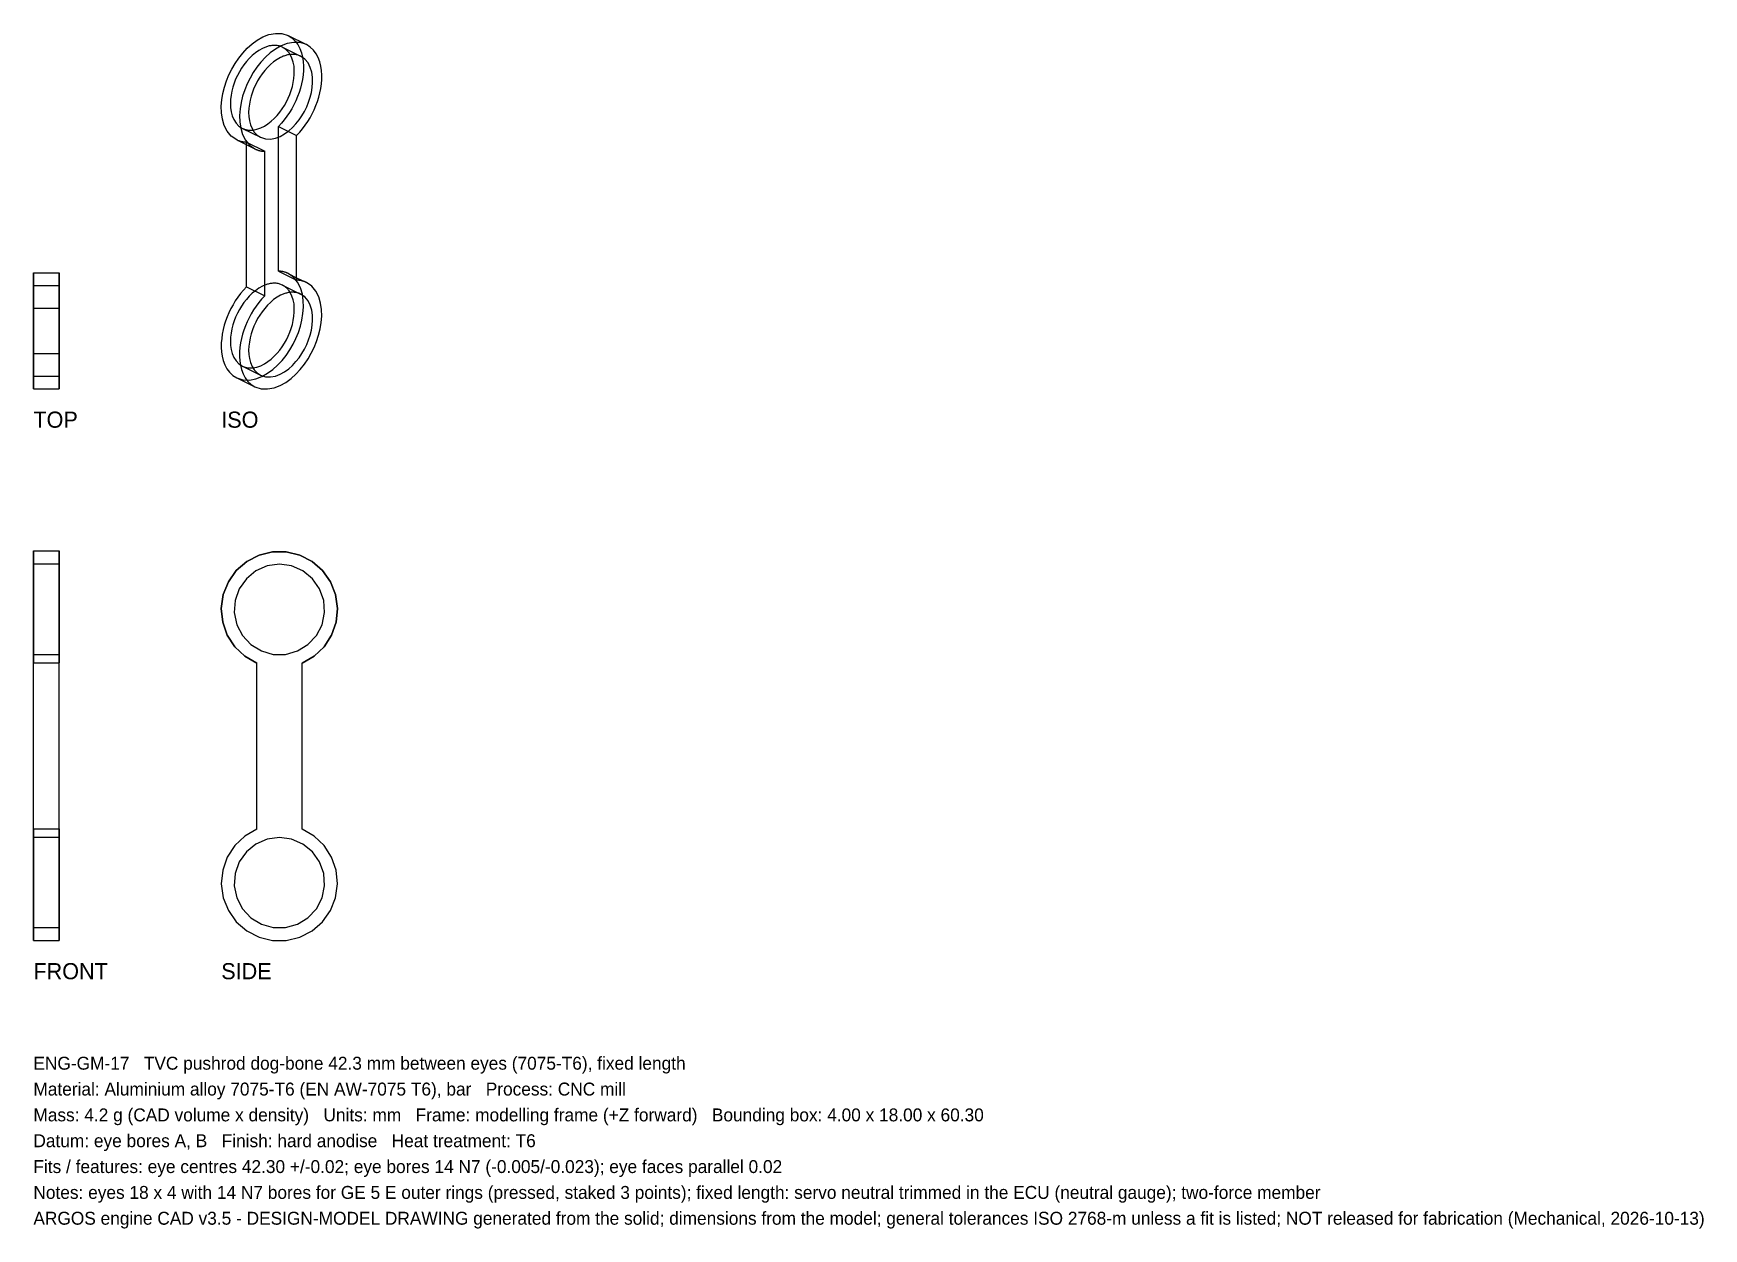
# Model space of a CAD drawing. Header units: millimetres. Extents: x 0 to 258, y -45 to 140.
import ezdxf

# ---------------------------------------------------------------- set-up
doc = ezdxf.new("R2010")
doc.units = ezdxf.units.MM
for name, color, linetype in [('FRONT_HIDDEN', 8, 'CONTINUOUS'), ('FRONT_VISIBLE', 7, 'Continuous'), ('ISO_HIDDEN', 8, 'CONTINUOUS'), ('ISO_VISIBLE', 7, 'Continuous'), ('SIDE_HIDDEN', 8, 'CONTINUOUS'), ('SIDE_VISIBLE', 7, 'Continuous'), ('TOP_HIDDEN', 8, 'CONTINUOUS'), ('TOP_VISIBLE', 7, 'Continuous')]:
    doc.layers.add(name, color=color, linetype=linetype)

msp = doc.modelspace()

# ---------------------------------------------------------------- linework, layer by layer
at = {"layer": 'FRONT_HIDDEN'}
for points in [[(0, 60.3), (0, 59.55), (0, 58.8), (0, 58.04), (0, 57.29), (0, 56.54), (0, 55.79), (0, 55.04), (0, 54.29), (0, 53.53), (0, 52.78), (0, 52.03), (0, 51.28), (0, 50.53), (0, 49.77), (0, 49.02), (0, 48.27), (0, 47.52), (0, 46.77), (0, 46.02), (0, 45.26), (0, 44.51), (0, 43.76), (0, 43.01)], [(4, 43.01), (4, 43.76), (4, 44.51), (4, 45.26), (4, 46.02), (4, 46.77), (4, 47.52), (4, 48.27), (4, 49.02), (4, 49.77), (4, 50.53), (4, 51.28), (4, 52.03), (4, 52.78), (4, 53.53), (4, 54.29), (4, 55.04), (4, 55.79), (4, 56.54), (4, 57.29), (4, 58.04), (4, 58.8), (4, 59.55), (4, 60.3)], [(0, 58.3), (0, 57.69), (0, 57.08), (0, 56.47), (0, 55.87), (0, 55.26), (0, 54.65), (0, 54.04), (0, 53.43), (0, 52.82), (0, 52.21), (0, 51.6), (0, 51), (0, 50.39), (0, 49.78), (0, 49.17), (0, 48.56), (0, 47.95), (0, 47.34), (0, 46.73), (0, 46.13), (0, 45.52), (0, 44.91), (0, 44.3)], [(0, 44.3), (0, 44.91), (0, 45.52), (0, 46.13), (0, 46.73), (0, 47.34), (0, 47.95), (0, 48.56), (0, 49.17), (0, 49.78), (0, 50.39), (0, 51), (0, 51.6), (0, 52.21), (0, 52.82), (0, 53.43), (0, 54.04), (0, 54.65), (0, 55.26), (0, 55.87), (0, 56.47), (0, 57.08), (0, 57.69), (0, 58.3)], [(0, 58.3), (4, 58.3)], [(4, 58.3), (4, 57.69), (4, 57.08), (4, 56.47), (4, 55.87), (4, 55.26), (4, 54.65), (4, 54.04), (4, 53.43), (4, 52.82), (4, 52.21), (4, 51.6), (4, 51), (4, 50.39), (4, 49.78), (4, 49.17), (4, 48.56), (4, 47.95), (4, 47.34), (4, 46.73), (4, 46.13), (4, 45.52), (4, 44.91), (4, 44.3)], [(4, 44.3), (4, 44.91), (4, 45.52), (4, 46.13), (4, 46.73), (4, 47.34), (4, 47.95), (4, 48.56), (4, 49.17), (4, 49.78), (4, 50.39), (4, 51), (4, 51.6), (4, 52.21), (4, 52.82), (4, 53.43), (4, 54.04), (4, 54.65), (4, 55.26), (4, 55.87), (4, 56.47), (4, 57.08), (4, 57.69), (4, 58.3)], [(0, 44.3), (4, 44.3)], [(0, 17.29), (0, 43.01)], [(0, 43.01), (4, 43.01)], [(4, 17.29), (4, 43.01)], [(0, 0), (0, 0.75), (0, 1.5), (0, 2.26), (0, 3.01), (0, 3.76), (0, 4.51), (0, 5.26), (0, 6.01), (0, 6.77), (0, 7.52), (0, 8.27), (0, 9.02), (0, 9.77), (0, 10.53), (0, 11.28), (0, 12.03), (0, 12.78), (0, 13.53), (0, 14.28), (0, 15.04), (0, 15.79), (0, 16.54), (0, 17.29)], [(0, 17.29), (4, 17.29)], [(0, 16), (0, 15.39), (0, 14.78), (0, 14.17), (0, 13.57), (0, 12.96), (0, 12.35), (0, 11.74), (0, 11.13), (0, 10.52), (0, 9.91), (0, 9.3), (0, 8.7), (0, 8.09), (0, 7.48), (0, 6.87), (0, 6.26), (0, 5.65), (0, 5.04), (0, 4.43), (0, 3.83), (0, 3.22), (0, 2.61), (0, 2)], [(0, 2), (0, 2.61), (0, 3.22), (0, 3.83), (0, 4.43), (0, 5.04), (0, 5.65), (0, 6.26), (0, 6.87), (0, 7.48), (0, 8.09), (0, 8.7), (0, 9.3), (0, 9.91), (0, 10.52), (0, 11.13), (0, 11.74), (0, 12.35), (0, 12.96), (0, 13.57), (0, 14.17), (0, 14.78), (0, 15.39), (0, 16)], [(0, 16), (4, 16)], [(4, 0), (4, 0.75), (4, 1.5), (4, 2.26), (4, 3.01), (4, 3.76), (4, 4.51), (4, 5.26), (4, 6.01), (4, 6.77), (4, 7.52), (4, 8.27), (4, 9.02), (4, 9.77), (4, 10.53), (4, 11.28), (4, 12.03), (4, 12.78), (4, 13.53), (4, 14.28), (4, 15.04), (4, 15.79), (4, 16.54), (4, 17.29)], [(4, 16), (4, 15.39), (4, 14.78), (4, 14.17), (4, 13.57), (4, 12.96), (4, 12.35), (4, 11.74), (4, 11.13), (4, 10.52), (4, 9.91), (4, 9.3), (4, 8.7), (4, 8.09), (4, 7.48), (4, 6.87), (4, 6.26), (4, 5.65), (4, 5.04), (4, 4.43), (4, 3.83), (4, 3.22), (4, 2.61), (4, 2)], [(4, 2), (4, 2.61), (4, 3.22), (4, 3.83), (4, 4.43), (4, 5.04), (4, 5.65), (4, 6.26), (4, 6.87), (4, 7.48), (4, 8.09), (4, 8.7), (4, 9.3), (4, 9.91), (4, 10.52), (4, 11.13), (4, 11.74), (4, 12.35), (4, 12.96), (4, 13.57), (4, 14.17), (4, 14.78), (4, 15.39), (4, 16)], [(0, 2), (4, 2)]]:
    msp.add_lwpolyline(points, dxfattribs=at)
at = {"layer": 'FRONT_VISIBLE'}
for points in [[(0, 43.01), (0, 43.76), (0, 44.51), (0, 45.26), (0, 46.02), (0, 46.77), (0, 47.52), (0, 48.27), (0, 49.02), (0, 49.77), (0, 50.53), (0, 51.28), (0, 52.03), (0, 52.78), (0, 53.53), (0, 54.29), (0, 55.04), (0, 55.79), (0, 56.54), (0, 57.29), (0, 58.04), (0, 58.8), (0, 59.55), (0, 60.3)], [(0, 60.3), (4, 60.3)], [(4, 60.3), (4, 59.55), (4, 58.8), (4, 58.04), (4, 57.29), (4, 56.54), (4, 55.79), (4, 55.04), (4, 54.29), (4, 53.53), (4, 52.78), (4, 52.03), (4, 51.28), (4, 50.53), (4, 49.77), (4, 49.02), (4, 48.27), (4, 47.52), (4, 46.77), (4, 46.02), (4, 45.26), (4, 44.51), (4, 43.76), (4, 43.01)], [(0, 17.29), (0, 43.01)], [(0, 43.01), (4, 43.01)], [(4, 17.29), (4, 43.01)], [(0, 17.29), (0, 16.54), (0, 15.79), (0, 15.04), (0, 14.28), (0, 13.53), (0, 12.78), (0, 12.03), (0, 11.28), (0, 10.53), (0, 9.77), (0, 9.02), (0, 8.27), (0, 7.52), (0, 6.77), (0, 6.01), (0, 5.26), (0, 4.51), (0, 3.76), (0, 3.01), (0, 2.26), (0, 1.5), (0, 0.75), (0, 0)], [(0, 17.29), (4, 17.29)], [(4, 17.29), (4, 16.54), (4, 15.79), (4, 15.04), (4, 14.28), (4, 13.53), (4, 12.78), (4, 12.03), (4, 11.28), (4, 10.53), (4, 9.77), (4, 9.02), (4, 8.27), (4, 7.52), (4, 6.77), (4, 6.01), (4, 5.26), (4, 4.51), (4, 3.76), (4, 3.01), (4, 2.26), (4, 1.5), (4, 0.75), (4, 0)], [(0, 0), (4, 0)]]:
    msp.add_lwpolyline(points, dxfattribs=at)
at = {"layer": 'ISO_HIDDEN'}
for points in [[(39.41, 140.08), (40, 139.72), (40.5, 139.24), (40.92, 138.69), (41.24, 138.08), (41.48, 137.43), (41.65, 136.75), (41.75, 136.07), (41.8, 135.38), (41.79, 134.68), (41.74, 133.99), (41.64, 133.31), (41.5, 132.63), (41.33, 131.96), (41.12, 131.3), (40.89, 130.64), (40.62, 130.01), (40.32, 129.38), (39.99, 128.77), (39.63, 128.18), (39.24, 127.6), (38.83, 127.05), (38.38, 126.52), (37.91, 126.01)], [(35.44, 138.1), (34.88, 137.79), (34.35, 137.42), (33.85, 137), (33.39, 136.55), (32.97, 136.07), (32.57, 135.56), (32.21, 135.03), (31.87, 134.48), (31.57, 133.91), (31.3, 133.33), (31.07, 132.73), (30.87, 132.12), (30.71, 131.49), (30.59, 130.86), (30.51, 130.22), (30.49, 129.58), (30.51, 128.94), (30.61, 128.3), (30.77, 127.68), (31.02, 127.09), (31.36, 126.54), (31.81, 126.08), (32.34, 125.73)], [(38.53, 138.29), (38.4, 138.35), (38.27, 138.4), (38.14, 138.44), (38.01, 138.48), (37.87, 138.51), (37.73, 138.54), (37.59, 138.55), (37.45, 138.56), (37.31, 138.57), (37.18, 138.57), (37.04, 138.56), (36.9, 138.55), (36.76, 138.53), (36.62, 138.51), (36.48, 138.48), (36.35, 138.45), (36.21, 138.41), (36.08, 138.37), (35.95, 138.32), (35.82, 138.27), (35.69, 138.22), (35.56, 138.16), (35.44, 138.1)], [(39.73, 137.16), (39.69, 137.22), (39.65, 137.28), (39.61, 137.34), (39.57, 137.4), (39.52, 137.46), (39.48, 137.51), (39.43, 137.57), (39.39, 137.63), (39.34, 137.68), (39.29, 137.73), (39.24, 137.78), (39.18, 137.83), (39.13, 137.88), (39.07, 137.93), (39.02, 137.98), (38.96, 138.02), (38.9, 138.06), (38.84, 138.11), (38.78, 138.15), (38.72, 138.18), (38.66, 138.22), (38.59, 138.25), (38.53, 138.29)], [(38.53, 138.29), (41.36, 136.9)], [(32.34, 125.73), (32.41, 125.7), (32.48, 125.67), (32.54, 125.64), (32.61, 125.61), (32.68, 125.59), (32.75, 125.57), (32.82, 125.55), (32.89, 125.53), (32.96, 125.51), (33.03, 125.5), (33.1, 125.49), (33.17, 125.47), (33.25, 125.47), (33.32, 125.46), (33.39, 125.45), (33.46, 125.45), (33.54, 125.45), (33.61, 125.45), (33.68, 125.45), (33.76, 125.45), (33.83, 125.45), (33.9, 125.46), (33.97, 125.47)], [(32.34, 125.73), (35.17, 124.34)], [(37.91, 103.63), (37.91, 126.01)], [(37.91, 126.01), (40.74, 124.62)], [(32.96, 123.57), (32.89, 123.57), (32.83, 123.58), (32.76, 123.58), (32.69, 123.59), (32.62, 123.6), (32.56, 123.6), (32.49, 123.61), (32.42, 123.62), (32.36, 123.64), (32.29, 123.65), (32.22, 123.66), (32.16, 123.68), (32.09, 123.7), (32.03, 123.71), (31.96, 123.73), (31.9, 123.75), (31.83, 123.78), (31.77, 123.8), (31.71, 123.82), (31.65, 123.85), (31.58, 123.88), (31.52, 123.9), (31.46, 123.93)], [(32.96, 123.19), (32.96, 123.57)], [(32.96, 123.57), (35.79, 122.18)], [(39.41, 103.26), (39.35, 103.29), (39.29, 103.32), (39.23, 103.35), (39.16, 103.37), (39.1, 103.4), (39.04, 103.42), (38.97, 103.44), (38.91, 103.46), (38.84, 103.48), (38.78, 103.5), (38.71, 103.52), (38.65, 103.53), (38.58, 103.55), (38.52, 103.56), (38.45, 103.57), (38.38, 103.58), (38.32, 103.59), (38.25, 103.6), (38.18, 103.61), (38.11, 103.62), (38.05, 103.62), (37.98, 103.62), (37.91, 103.63)], [(37.91, 103.63), (40.74, 102.23)], [(35.44, 101.28), (34.88, 100.97), (34.35, 100.6), (33.85, 100.19), (33.39, 99.74), (32.97, 99.25), (32.57, 98.75), (32.21, 98.22), (31.87, 97.67), (31.57, 97.1), (31.3, 96.51), (31.07, 95.91), (30.87, 95.3), (30.71, 94.68), (30.59, 94.04), (30.51, 93.41), (30.49, 92.76), (30.51, 92.12), (30.61, 91.48), (30.77, 90.86), (31.02, 90.27), (31.36, 89.72), (31.81, 89.26), (32.34, 88.91)], [(31.46, 87.12), (32.42, 86.81), (33.42, 86.77), (34.41, 86.95), (35.35, 87.31), (36.22, 87.81), (37.04, 88.4), (37.79, 89.07), (38.48, 89.81), (39.1, 90.59), (39.67, 91.43), (40.18, 92.3), (40.62, 93.2), (41, 94.13), (41.32, 95.09), (41.56, 96.06), (41.72, 97.06), (41.8, 98.06), (41.77, 99.07), (41.62, 100.06), (41.34, 101.03), (40.88, 101.92), (40.24, 102.7), (39.41, 103.26)], [(38.53, 101.47), (38.4, 101.53), (38.27, 101.58), (38.14, 101.63), (38.01, 101.66), (37.87, 101.69), (37.73, 101.72), (37.59, 101.74), (37.45, 101.75), (37.31, 101.75), (37.18, 101.75), (37.04, 101.74), (36.9, 101.73), (36.76, 101.71), (36.62, 101.69), (36.48, 101.66), (36.35, 101.63), (36.21, 101.59), (36.08, 101.55), (35.95, 101.5), (35.82, 101.45), (35.69, 101.4), (35.56, 101.34), (35.44, 101.28)], [(39.73, 100.34), (39.69, 100.4), (39.65, 100.46), (39.61, 100.52), (39.57, 100.58), (39.52, 100.64), (39.48, 100.7), (39.43, 100.75), (39.39, 100.81), (39.34, 100.86), (39.29, 100.91), (39.24, 100.97), (39.18, 101.02), (39.13, 101.07), (39.07, 101.11), (39.02, 101.16), (38.96, 101.2), (38.9, 101.25), (38.84, 101.29), (38.78, 101.33), (38.72, 101.37), (38.66, 101.4), (38.59, 101.44), (38.53, 101.47)], [(38.53, 101.47), (41.36, 100.08)], [(39.41, 103.26), (40.74, 102.61)], [(32.34, 88.91), (32.41, 88.88), (32.48, 88.85), (32.54, 88.82), (32.61, 88.8), (32.68, 88.77), (32.75, 88.75), (32.82, 88.73), (32.89, 88.71), (32.96, 88.7), (33.03, 88.68), (33.1, 88.67), (33.17, 88.66), (33.25, 88.65), (33.32, 88.64), (33.39, 88.63), (33.46, 88.63), (33.54, 88.63), (33.61, 88.63), (33.68, 88.63), (33.76, 88.63), (33.83, 88.64), (33.9, 88.64), (33.97, 88.65)], [(32.34, 88.91), (35.17, 87.52)]]:
    msp.add_lwpolyline(points, dxfattribs=at)
at = {"layer": 'ISO_VISIBLE'}
for points in [[(31.46, 123.93), (30.63, 124.5), (29.99, 125.27), (29.53, 126.17), (29.25, 127.13), (29.1, 128.13), (29.08, 129.14), (29.15, 130.14), (29.31, 131.13), (29.56, 132.11), (29.87, 133.07), (30.25, 134), (30.7, 134.9), (31.2, 135.77), (31.77, 136.61), (32.4, 137.39), (33.08, 138.13), (33.83, 138.8), (34.65, 139.39), (35.53, 139.88), (36.46, 140.24), (37.45, 140.43), (38.46, 140.39), (39.41, 140.08)], [(39.41, 140.08), (42.24, 138.69)], [(42.24, 138.69), (41.28, 139), (40.28, 139.04), (39.29, 138.85), (38.35, 138.49), (37.48, 138), (36.66, 137.41), (35.91, 136.74), (35.22, 136), (34.6, 135.21), (34.03, 134.38), (33.53, 133.51), (33.08, 132.61), (32.7, 131.67), (32.38, 130.72), (32.14, 129.74), (31.98, 128.75), (31.9, 127.74), (31.93, 126.74), (32.08, 125.74), (32.36, 124.78), (32.82, 123.88), (33.46, 123.11), (34.29, 122.54)], [(33.97, 125.47), (34.6, 125.59), (35.2, 125.8), (35.77, 126.09), (36.3, 126.44), (36.81, 126.83), (37.28, 127.26), (37.72, 127.72), (38.12, 128.21), (38.5, 128.73), (38.84, 129.27), (39.16, 129.82), (39.44, 130.39), (39.69, 130.98), (39.9, 131.58), (40.08, 132.19), (40.22, 132.81), (40.32, 133.44), (40.38, 134.08), (40.38, 134.72), (40.33, 135.35), (40.21, 135.98), (40.01, 136.59), (39.73, 137.16)], [(41.36, 136.9), (41.23, 136.95), (41.1, 137.01), (40.97, 137.05), (40.83, 137.09), (40.7, 137.12), (40.56, 137.14), (40.42, 137.16), (40.28, 137.17), (40.14, 137.18), (40, 137.18), (39.86, 137.17), (39.73, 137.16), (39.59, 137.14), (39.45, 137.11), (39.31, 137.09), (39.18, 137.05), (39.04, 137.02), (38.91, 136.97), (38.78, 136.93), (38.65, 136.88), (38.52, 136.82), (38.39, 136.77), (38.26, 136.71)], [(40.74, 124.62), (41.21, 125.12), (41.66, 125.66), (42.07, 126.21), (42.46, 126.79), (42.81, 127.38), (43.14, 127.99), (43.44, 128.61), (43.71, 129.25), (43.95, 129.9), (44.16, 130.56), (44.33, 131.24), (44.47, 131.92), (44.56, 132.6), (44.62, 133.29), (44.63, 133.98), (44.58, 134.68), (44.48, 135.36), (44.31, 136.03), (44.07, 136.68), (43.75, 137.29), (43.33, 137.85), (42.83, 138.32), (42.24, 138.69)], [(38.26, 136.71), (37.7, 136.39), (37.18, 136.02), (36.68, 135.61), (36.22, 135.16), (35.8, 134.68), (35.4, 134.17), (35.03, 133.64), (34.7, 133.09), (34.4, 132.52), (34.13, 131.94), (33.9, 131.34), (33.7, 130.73), (33.54, 130.1), (33.42, 129.47), (33.34, 128.83), (33.31, 128.19), (33.34, 127.54), (33.43, 126.91), (33.6, 126.29), (33.85, 125.69), (34.19, 125.15), (34.63, 124.69), (35.17, 124.34)], [(35.17, 124.34), (35.92, 124.1), (36.7, 124.06), (37.46, 124.21), (38.19, 124.49), (38.88, 124.87), (39.51, 125.33), (40.09, 125.85), (40.63, 126.43), (41.12, 127.04), (41.56, 127.69), (41.95, 128.36), (42.3, 129.07), (42.59, 129.79), (42.84, 130.54), (43.03, 131.3), (43.15, 132.07), (43.21, 132.85), (43.19, 133.63), (43.08, 134.41), (42.85, 135.16), (42.5, 135.85), (42, 136.45), (41.36, 136.9)], [(40.74, 102.23), (40.74, 124.62)], [(31.46, 123.93), (34.29, 122.54)], [(32.96, 101.19), (32.96, 123.19)], [(34.29, 122.54), (34.35, 122.51), (34.41, 122.48), (34.47, 122.46), (34.54, 122.43), (34.6, 122.41), (34.66, 122.38), (34.73, 122.36), (34.79, 122.34), (34.86, 122.32), (34.92, 122.3), (34.99, 122.29), (35.05, 122.27), (35.12, 122.26), (35.18, 122.24), (35.25, 122.23), (35.32, 122.22), (35.39, 122.21), (35.45, 122.2), (35.52, 122.2), (35.59, 122.19), (35.65, 122.19), (35.72, 122.18), (35.79, 122.18)], [(35.79, 99.8), (35.79, 122.18)], [(32.96, 101.19), (32.49, 100.68), (32.04, 100.15), (31.63, 99.59), (31.24, 99.02), (30.89, 98.43), (30.56, 97.82), (30.26, 97.19), (29.99, 96.55), (29.75, 95.9), (29.54, 95.24), (29.37, 94.57), (29.23, 93.89), (29.14, 93.2), (29.08, 92.51), (29.07, 91.82), (29.12, 91.13), (29.22, 90.44), (29.39, 89.77), (29.63, 89.12), (29.96, 88.51), (30.37, 87.96), (30.87, 87.48), (31.46, 87.12)], [(32.96, 101.19), (35.79, 99.8)], [(34.29, 85.72), (35.24, 85.42), (36.25, 85.38), (37.24, 85.56), (38.18, 85.92), (39.05, 86.41), (39.87, 87.01), (40.62, 87.68), (41.3, 88.41), (41.93, 89.2), (42.5, 90.03), (43, 90.9), (43.45, 91.81), (43.83, 92.74), (44.14, 93.69), (44.39, 94.67), (44.55, 95.67), (44.62, 96.67), (44.6, 97.68), (44.45, 98.67), (44.17, 99.64), (43.71, 100.53), (43.07, 101.3), (42.24, 101.87)], [(40.74, 102.61), (42.24, 101.87)], [(42.24, 101.87), (42.18, 101.9), (42.12, 101.93), (42.06, 101.96), (41.99, 101.98), (41.93, 102.01), (41.87, 102.03), (41.8, 102.05), (41.74, 102.07), (41.67, 102.09), (41.61, 102.11), (41.54, 102.13), (41.48, 102.14), (41.41, 102.16), (41.34, 102.17), (41.28, 102.18), (41.21, 102.19), (41.14, 102.2), (41.08, 102.21), (41.01, 102.22), (40.94, 102.22), (40.87, 102.23), (40.81, 102.23), (40.74, 102.23)], [(35.79, 99.8), (35.32, 99.29), (34.87, 98.76), (34.46, 98.2), (34.07, 97.63), (33.71, 97.03), (33.38, 96.42), (33.08, 95.8), (32.82, 95.16), (32.58, 94.51), (32.37, 93.85), (32.2, 93.18), (32.06, 92.5), (31.97, 91.81), (31.91, 91.12), (31.9, 90.43), (31.95, 89.74), (32.05, 89.05), (32.22, 88.38), (32.46, 87.73), (32.78, 87.12), (33.2, 86.56), (33.7, 86.09), (34.29, 85.72)], [(38.26, 99.89), (37.7, 99.58), (37.18, 99.21), (36.68, 98.79), (36.22, 98.34), (35.8, 97.86), (35.4, 97.35), (35.03, 96.82), (34.7, 96.27), (34.4, 95.7), (34.13, 95.12), (33.9, 94.52), (33.7, 93.91), (33.54, 93.28), (33.42, 92.65), (33.34, 92.01), (33.31, 91.37), (33.34, 90.73), (33.43, 90.09), (33.6, 89.47), (33.85, 88.88), (34.19, 88.33), (34.63, 87.87), (35.17, 87.52)], [(33.97, 88.65), (34.6, 88.77), (35.2, 88.99), (35.77, 89.27), (36.3, 89.62), (36.81, 90.01), (37.28, 90.44), (37.72, 90.9), (38.12, 91.4), (38.5, 91.91), (38.84, 92.45), (39.16, 93), (39.44, 93.58), (39.69, 94.16), (39.9, 94.76), (40.08, 95.37), (40.22, 96), (40.32, 96.63), (40.38, 97.26), (40.38, 97.9), (40.33, 98.54), (40.21, 99.16), (40.01, 99.77), (39.73, 100.34)], [(35.17, 87.52), (35.92, 87.28), (36.7, 87.25), (37.46, 87.39), (38.19, 87.67), (38.88, 88.05), (39.51, 88.51), (40.09, 89.04), (40.63, 89.61), (41.12, 90.22), (41.56, 90.87), (41.95, 91.55), (42.3, 92.25), (42.59, 92.97), (42.84, 93.72), (43.03, 94.48), (43.15, 95.25), (43.21, 96.03), (43.19, 96.81), (43.08, 97.59), (42.85, 98.34), (42.5, 99.04), (42, 99.63), (41.36, 100.08)], [(41.36, 100.08), (41.23, 100.14), (41.1, 100.19), (40.97, 100.23), (40.83, 100.27), (40.7, 100.3), (40.56, 100.33), (40.42, 100.34), (40.28, 100.35), (40.14, 100.36), (40, 100.36), (39.86, 100.35), (39.73, 100.34), (39.59, 100.32), (39.45, 100.3), (39.31, 100.27), (39.18, 100.24), (39.04, 100.2), (38.91, 100.16), (38.78, 100.11), (38.65, 100.06), (38.52, 100.01), (38.39, 99.95), (38.26, 99.89)], [(31.46, 87.12), (34.29, 85.72)]]:
    msp.add_lwpolyline(points, dxfattribs=at)
at = {"layer": 'SIDE_HIDDEN'}
for points in [[(34.57, 42.94), (32.71, 44.01), (31.16, 45.48), (29.99, 47.27), (29.29, 49.29), (29.07, 51.42), (29.37, 53.54), (30.17, 55.53), (31.4, 57.28), (33.02, 58.68), (34.92, 59.67), (37, 60.17), (39.14, 60.17), (41.22, 59.67), (43.13, 58.68), (44.74, 57.28), (45.98, 55.53), (46.77, 53.54), (47.07, 51.42), (46.86, 49.29), (46.15, 47.27), (44.99, 45.48), (43.43, 44.01), (41.57, 42.94)], [(38.07, 58.24), (36.18, 57.98), (34.44, 57.22), (32.96, 56.01), (31.86, 54.46), (31.22, 52.66), (31.09, 50.76), (31.48, 48.89), (32.35, 47.2), (33.66, 45.81), (35.28, 44.82), (37.12, 44.3), (39.03, 44.3), (40.86, 44.82), (42.49, 45.81), (43.79, 47.2), (44.67, 48.89), (45.06, 50.76), (44.93, 52.66), (44.29, 54.46), (43.19, 56.01), (41.71, 57.22), (39.96, 57.98), (38.07, 58.24)], [(34.57, 17.23), (34.57, 42.94)], [(41.57, 17.23), (41.57, 42.94)], [(34.57, 17.23), (32.71, 16.17), (31.16, 14.7), (29.99, 12.9), (29.29, 10.88), (29.07, 8.75), (29.37, 6.63), (30.17, 4.64), (31.4, 2.89), (33.02, 1.49), (34.92, 0.51), (37, 0), (39.14, 0), (41.22, 0.51), (43.13, 1.49), (44.74, 2.89), (45.98, 4.64), (46.77, 6.63), (47.07, 8.75), (46.86, 10.88), (46.15, 12.9), (44.99, 14.7), (43.43, 16.17), (41.57, 17.23)], [(38.07, 15.94), (36.18, 15.68), (34.44, 14.92), (32.96, 13.71), (31.86, 12.16), (31.22, 10.36), (31.09, 8.46), (31.48, 6.59), (32.35, 4.9), (33.66, 3.51), (35.28, 2.52), (37.12, 2), (39.03, 2), (40.86, 2.52), (42.49, 3.51), (43.79, 4.9), (44.67, 6.59), (45.06, 8.46), (44.93, 10.36), (44.29, 12.16), (43.19, 13.71), (41.71, 14.92), (39.96, 15.68), (38.07, 15.94)]]:
    msp.add_lwpolyline(points, dxfattribs=at)
at = {"layer": 'SIDE_VISIBLE'}
for points in [[(41.57, 42.94), (43.43, 44.01), (44.99, 45.48), (46.15, 47.27), (46.86, 49.29), (47.07, 51.42), (46.77, 53.54), (45.98, 55.53), (44.74, 57.28), (43.13, 58.68), (41.22, 59.67), (39.14, 60.17), (37, 60.17), (34.92, 59.67), (33.02, 58.68), (31.4, 57.28), (30.17, 55.53), (29.37, 53.54), (29.07, 51.42), (29.29, 49.29), (29.99, 47.27), (31.16, 45.48), (32.71, 44.01), (34.57, 42.94)], [(38.07, 58.24), (36.18, 57.98), (34.44, 57.22), (32.96, 56.01), (31.86, 54.46), (31.22, 52.66), (31.09, 50.76), (31.48, 48.89), (32.35, 47.2), (33.66, 45.81), (35.28, 44.82), (37.12, 44.3), (39.03, 44.3), (40.86, 44.82), (42.49, 45.81), (43.79, 47.2), (44.67, 48.89), (45.06, 50.76), (44.93, 52.66), (44.29, 54.46), (43.19, 56.01), (41.71, 57.22), (39.96, 57.98), (38.07, 58.24)], [(34.57, 17.23), (34.57, 42.94)], [(41.57, 17.23), (41.57, 42.94)], [(34.57, 17.23), (32.71, 16.17), (31.16, 14.7), (29.99, 12.9), (29.29, 10.88), (29.07, 8.75), (29.37, 6.63), (30.17, 4.64), (31.4, 2.89), (33.02, 1.49), (34.92, 0.51), (37, 0), (39.14, 0), (41.22, 0.51), (43.13, 1.49), (44.74, 2.89), (45.98, 4.64), (46.77, 6.63), (47.07, 8.75), (46.86, 10.88), (46.15, 12.9), (44.99, 14.7), (43.43, 16.17), (41.57, 17.23)], [(38.07, 15.94), (36.18, 15.68), (34.44, 14.92), (32.96, 13.71), (31.86, 12.16), (31.22, 10.36), (31.09, 8.46), (31.48, 6.59), (32.35, 4.9), (33.66, 3.51), (35.28, 2.52), (37.12, 2), (39.03, 2), (40.86, 2.52), (42.49, 3.51), (43.79, 4.9), (44.67, 6.59), (45.06, 8.46), (44.93, 10.36), (44.29, 12.16), (43.19, 13.71), (41.71, 14.92), (39.96, 15.68), (38.07, 15.94)]]:
    msp.add_lwpolyline(points, dxfattribs=at)
at = {"layer": 'TOP_HIDDEN'}
for points in [[(0, 85.38), (0, 86.16), (0, 86.94), (0, 87.72), (0, 88.51), (0, 89.29), (0, 90.07), (0, 90.85), (0, 91.64), (0, 92.42), (0, 93.2), (0, 93.98), (0, 94.77), (0, 95.55), (0, 96.33), (0, 97.11), (0, 97.9), (0, 98.68), (0, 99.46), (0, 100.24), (0, 101.03), (0, 101.81), (0, 102.59), (0, 103.38)], [(0, 103.38), (0, 103.14), (0, 102.9), (0, 102.66), (0, 102.42), (0, 102.18), (0, 101.94), (0, 101.7), (0, 101.46), (0, 101.22), (0, 100.98), (0, 100.74), (0, 100.51), (0, 100.27), (0, 100.03), (0, 99.79), (0, 99.55), (0, 99.31), (0, 99.07), (0, 98.83), (0, 98.59), (0, 98.35), (0, 98.11), (0, 97.88)], [(0, 103.38), (0, 103.14), (0, 102.9), (0, 102.66), (0, 102.42), (0, 102.18), (0, 101.94), (0, 101.7), (0, 101.46), (0, 101.22), (0, 100.98), (0, 100.74), (0, 100.51), (0, 100.27), (0, 100.03), (0, 99.79), (0, 99.55), (0, 99.31), (0, 99.07), (0, 98.83), (0, 98.59), (0, 98.35), (0, 98.11), (0, 97.88)], [(0, 103.38), (4, 103.38)], [(0, 87.38), (0, 87.98), (0, 88.59), (0, 89.2), (0, 89.81), (0, 90.42), (0, 91.03), (0, 91.64), (0, 92.24), (0, 92.85), (0, 93.46), (0, 94.07), (0, 94.68), (0, 95.29), (0, 95.9), (0, 96.51), (0, 97.11), (0, 97.72), (0, 98.33), (0, 98.94), (0, 99.55), (0, 100.16), (0, 100.77), (0, 101.38)], [(0, 101.38), (0, 101.07), (0, 100.77), (0, 100.46), (0, 100.16), (0, 99.85), (0, 99.55), (0, 99.24), (0, 98.94), (0, 98.64), (0, 98.33), (0, 98.03), (0, 97.72), (0, 97.42), (0, 97.11), (0, 96.81), (0, 96.51), (0, 96.2), (0, 95.9), (0, 95.59), (0, 95.29), (0, 94.98), (0, 94.68), (0, 94.38)], [(0, 87.38), (0, 87.98), (0, 88.59), (0, 89.2), (0, 89.81), (0, 90.42), (0, 91.03), (0, 91.64), (0, 92.24), (0, 92.85), (0, 93.46), (0, 94.07), (0, 94.68), (0, 95.29), (0, 95.9), (0, 96.51), (0, 97.11), (0, 97.72), (0, 98.33), (0, 98.94), (0, 99.55), (0, 100.16), (0, 100.77), (0, 101.38)], [(0, 101.38), (0, 101.07), (0, 100.77), (0, 100.46), (0, 100.16), (0, 99.85), (0, 99.55), (0, 99.24), (0, 98.94), (0, 98.64), (0, 98.33), (0, 98.03), (0, 97.72), (0, 97.42), (0, 97.11), (0, 96.81), (0, 96.51), (0, 96.2), (0, 95.9), (0, 95.59), (0, 95.29), (0, 94.98), (0, 94.68), (0, 94.38)], [(0, 101.38), (4, 101.38)], [(0, 101.38), (4, 101.38)], [(4, 85.38), (4, 86.16), (4, 86.94), (4, 87.72), (4, 88.51), (4, 89.29), (4, 90.07), (4, 90.85), (4, 91.64), (4, 92.42), (4, 93.2), (4, 93.98), (4, 94.77), (4, 95.55), (4, 96.33), (4, 97.11), (4, 97.9), (4, 98.68), (4, 99.46), (4, 100.24), (4, 101.03), (4, 101.81), (4, 102.59), (4, 103.38)], [(4, 103.38), (4, 103.14), (4, 102.9), (4, 102.66), (4, 102.42), (4, 102.18), (4, 101.94), (4, 101.7), (4, 101.46), (4, 101.22), (4, 100.98), (4, 100.74), (4, 100.51), (4, 100.27), (4, 100.03), (4, 99.79), (4, 99.55), (4, 99.31), (4, 99.07), (4, 98.83), (4, 98.59), (4, 98.35), (4, 98.11), (4, 97.88)], [(4, 97.88), (4, 98.11), (4, 98.35), (4, 98.59), (4, 98.83), (4, 99.07), (4, 99.31), (4, 99.55), (4, 99.79), (4, 100.03), (4, 100.27), (4, 100.51), (4, 100.74), (4, 100.98), (4, 101.22), (4, 101.46), (4, 101.7), (4, 101.94), (4, 102.18), (4, 102.42), (4, 102.66), (4, 102.9), (4, 103.14), (4, 103.38)], [(4, 87.38), (4, 87.98), (4, 88.59), (4, 89.2), (4, 89.81), (4, 90.42), (4, 91.03), (4, 91.64), (4, 92.24), (4, 92.85), (4, 93.46), (4, 94.07), (4, 94.68), (4, 95.29), (4, 95.9), (4, 96.51), (4, 97.11), (4, 97.72), (4, 98.33), (4, 98.94), (4, 99.55), (4, 100.16), (4, 100.77), (4, 101.38)], [(4, 101.38), (4, 101.07), (4, 100.77), (4, 100.46), (4, 100.16), (4, 99.85), (4, 99.55), (4, 99.24), (4, 98.94), (4, 98.64), (4, 98.33), (4, 98.03), (4, 97.72), (4, 97.42), (4, 97.11), (4, 96.81), (4, 96.51), (4, 96.2), (4, 95.9), (4, 95.59), (4, 95.29), (4, 94.98), (4, 94.68), (4, 94.38)], [(4, 87.38), (4, 87.98), (4, 88.59), (4, 89.2), (4, 89.81), (4, 90.42), (4, 91.03), (4, 91.64), (4, 92.24), (4, 92.85), (4, 93.46), (4, 94.07), (4, 94.68), (4, 95.29), (4, 95.9), (4, 96.51), (4, 97.11), (4, 97.72), (4, 98.33), (4, 98.94), (4, 99.55), (4, 100.16), (4, 100.77), (4, 101.38)], [(4, 101.38), (4, 101.07), (4, 100.77), (4, 100.46), (4, 100.16), (4, 99.85), (4, 99.55), (4, 99.24), (4, 98.94), (4, 98.64), (4, 98.33), (4, 98.03), (4, 97.72), (4, 97.42), (4, 97.11), (4, 96.81), (4, 96.51), (4, 96.2), (4, 95.9), (4, 95.59), (4, 95.29), (4, 94.98), (4, 94.68), (4, 94.38)], [(0, 97.88), (4, 97.88)], [(0, 97.88), (4, 97.88)], [(0, 94.38), (0, 94.07), (0, 93.77), (0, 93.46), (0, 93.16), (0, 92.85), (0, 92.55), (0, 92.24), (0, 91.94), (0, 91.64), (0, 91.33), (0, 91.03), (0, 90.72), (0, 90.42), (0, 90.11), (0, 89.81), (0, 89.51), (0, 89.2), (0, 88.9), (0, 88.59), (0, 88.29), (0, 87.98), (0, 87.68), (0, 87.38)], [(0, 94.38), (0, 94.07), (0, 93.77), (0, 93.46), (0, 93.16), (0, 92.85), (0, 92.55), (0, 92.24), (0, 91.94), (0, 91.64), (0, 91.33), (0, 91.03), (0, 90.72), (0, 90.42), (0, 90.11), (0, 89.81), (0, 89.51), (0, 89.2), (0, 88.9), (0, 88.59), (0, 88.29), (0, 87.98), (0, 87.68), (0, 87.38)], [(4, 94.38), (4, 94.07), (4, 93.77), (4, 93.46), (4, 93.16), (4, 92.85), (4, 92.55), (4, 92.24), (4, 91.94), (4, 91.64), (4, 91.33), (4, 91.03), (4, 90.72), (4, 90.42), (4, 90.11), (4, 89.81), (4, 89.51), (4, 89.2), (4, 88.9), (4, 88.59), (4, 88.29), (4, 87.98), (4, 87.68), (4, 87.38)], [(4, 94.38), (4, 94.07), (4, 93.77), (4, 93.46), (4, 93.16), (4, 92.85), (4, 92.55), (4, 92.24), (4, 91.94), (4, 91.64), (4, 91.33), (4, 91.03), (4, 90.72), (4, 90.42), (4, 90.11), (4, 89.81), (4, 89.51), (4, 89.2), (4, 88.9), (4, 88.59), (4, 88.29), (4, 87.98), (4, 87.68), (4, 87.38)], [(0, 90.87), (4, 90.87)], [(0, 90.87), (4, 90.87)], [(0, 90.87), (0, 90.64), (0, 90.4), (0, 90.16), (0, 89.92), (0, 89.68), (0, 89.44), (0, 89.2), (0, 88.96), (0, 88.72), (0, 88.48), (0, 88.24), (0, 88.01), (0, 87.77), (0, 87.53), (0, 87.29), (0, 87.05), (0, 86.81), (0, 86.57), (0, 86.33), (0, 86.09), (0, 85.85), (0, 85.61), (0, 85.38)], [(0, 90.87), (0, 90.64), (0, 90.4), (0, 90.16), (0, 89.92), (0, 89.68), (0, 89.44), (0, 89.2), (0, 88.96), (0, 88.72), (0, 88.48), (0, 88.24), (0, 88.01), (0, 87.77), (0, 87.53), (0, 87.29), (0, 87.05), (0, 86.81), (0, 86.57), (0, 86.33), (0, 86.09), (0, 85.85), (0, 85.61), (0, 85.38)], [(4, 90.87), (4, 90.64), (4, 90.4), (4, 90.16), (4, 89.92), (4, 89.68), (4, 89.44), (4, 89.2), (4, 88.96), (4, 88.72), (4, 88.48), (4, 88.24), (4, 88.01), (4, 87.77), (4, 87.53), (4, 87.29), (4, 87.05), (4, 86.81), (4, 86.57), (4, 86.33), (4, 86.09), (4, 85.85), (4, 85.61), (4, 85.38)], [(4, 85.38), (4, 85.61), (4, 85.85), (4, 86.09), (4, 86.33), (4, 86.57), (4, 86.81), (4, 87.05), (4, 87.29), (4, 87.53), (4, 87.77), (4, 88.01), (4, 88.24), (4, 88.48), (4, 88.72), (4, 88.96), (4, 89.2), (4, 89.44), (4, 89.68), (4, 89.92), (4, 90.16), (4, 90.4), (4, 90.64), (4, 90.87)], [(0, 87.38), (4, 87.38)], [(0, 87.38), (4, 87.38)], [(0, 85.38), (4, 85.38)]]:
    msp.add_lwpolyline(points, dxfattribs=at)
at = {"layer": 'TOP_VISIBLE'}
for points in [[(0, 85.38), (0, 86.16), (0, 86.94), (0, 87.72), (0, 88.51), (0, 89.29), (0, 90.07), (0, 90.85), (0, 91.64), (0, 92.42), (0, 93.2), (0, 93.98), (0, 94.77), (0, 95.55), (0, 96.33), (0, 97.11), (0, 97.9), (0, 98.68), (0, 99.46), (0, 100.24), (0, 101.03), (0, 101.81), (0, 102.59), (0, 103.38)], [(0, 103.38), (4, 103.38)], [(4, 103.38), (4, 102.59), (4, 101.81), (4, 101.03), (4, 100.24), (4, 99.46), (4, 98.68), (4, 97.9), (4, 97.11), (4, 96.33), (4, 95.55), (4, 94.77), (4, 93.98), (4, 93.2), (4, 92.42), (4, 91.64), (4, 90.85), (4, 90.07), (4, 89.29), (4, 88.51), (4, 87.72), (4, 86.94), (4, 86.16), (4, 85.38)], [(0, 85.38), (4, 85.38)]]:
    msp.add_lwpolyline(points, dxfattribs=at)

# ---------------------------------------------------------------- texts
for s, p in [('ENG-GM-17   TVC pushrod dog-bone 42.3 mm between eyes (7075-T6), fixed length', (0, -20)), ('Material: Aluminium alloy 7075-T6 (EN AW-7075 T6), bar   Process: CNC mill', (0, -24)), ('Mass: 4.2 g (CAD volume x density)   Units: mm   Frame: modelling frame (+Z forward)   Bounding box: 4.00 x 18.00 x 60.30', (0, -28)), ('Datum: eye bores A, B   Finish: hard anodise   Heat treatment: T6', (0, -32)), ('Fits / features: eye centres 42.30 +/-0.02; eye bores 14 N7 (-0.005/-0.023); eye faces parallel 0.02', (0, -36)), ('Notes: eyes 18 x 4 with 14 N7 bores for GE 5 E outer rings (pressed, staked 3 points); fixed length: servo neutral trimmed in the ECU (neutral gauge); two-force member', (0, -40)), ('ARGOS engine CAD v3.5 - DESIGN-MODEL DRAWING generated from the solid; dimensions from the model; general tolerances ISO 2768-m unless a fit is listed; NOT released for fabrication (Mechanical, 2026-10-13)', (0, -44))]:
    msp.add_text(s, height=2).set_placement(p)
at = {"layer": 'FRONT_VISIBLE'}
msp.add_text('FRONT', height=2.5, dxfattribs=at).set_placement((0, -6))
at = {"layer": 'ISO_VISIBLE'}
msp.add_text('ISO', height=2.5, dxfattribs=at).set_placement((29.07, 79.38))
at = {"layer": 'SIDE_VISIBLE'}
msp.add_text('SIDE', height=2.5, dxfattribs=at).set_placement((29.07, -6))
at = {"layer": 'TOP_VISIBLE'}
msp.add_text('TOP', height=2.5, dxfattribs=at).set_placement((0, 79.38))

doc.saveas('drawing.dxf')
